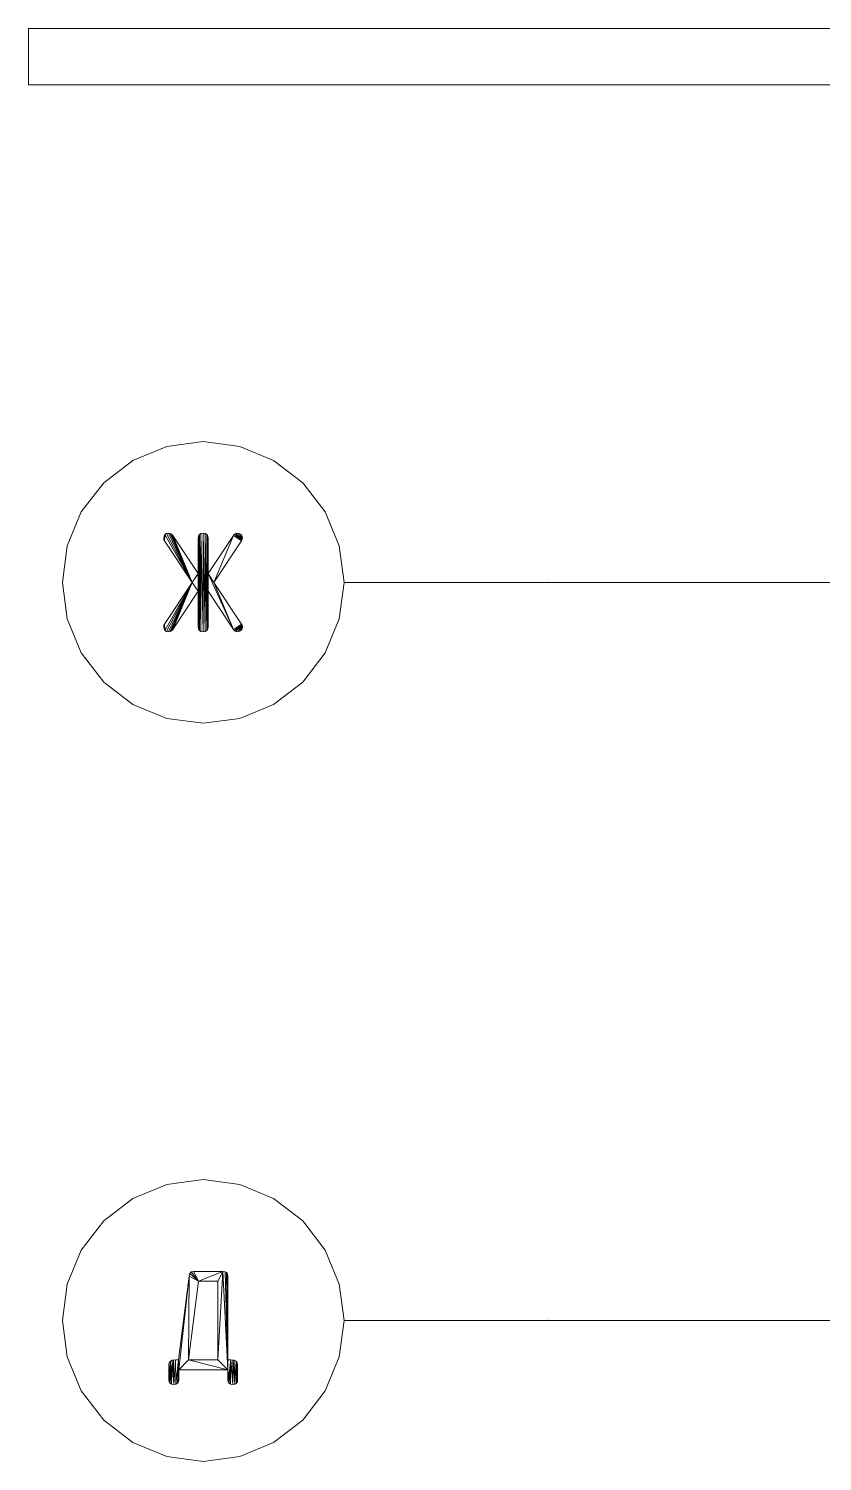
# Model space of a CAD drawing. Header units: millimetres. Extents: x 1039 to 86168, y -97507 to 20336.
# Drawn here: x 1039 to 3858, y 15251 to 20336 of the extents above; entities that cross this region are included whole.
import ezdxf

# ---------------------------------------------------------------- set-up
doc = ezdxf.new("R2010")
doc.units = ezdxf.units.MM
doc.header["$MEASUREMENT"] = 0
doc.layers.add('Элемент Модели - Оси', color=7, linetype='Continuous')
doc.layers.add('Элемент Модели - Оси_Ном._пера__1', color=7, linetype='Continuous', lineweight=15)
doc.layers.add('Элемент Модели - Оси_Ном._пера__7', color=7, linetype='Continuous', lineweight=15)

# ---------------------------------------------------------------- blocks, each defined once
blk = doc.blocks.new('Объект_25FE8F70-CF6D-4DD6-9861-79D9670D0A17')
at = {"layer": 'Элемент Модели - Оси_Ном._пера__1', "color": 7, "lineweight": 15}
for p, q in [((2159, 15750.8), (2879.8, 15750.8)), ((2879.8, 15750.8), (13587.9, 15750.8))]:
    blk.add_line(p, q, dxfattribs=at)
blk.add_point((2879.8, 15750.8), dxfattribs=at)
at = {"layer": 'Элемент Модели - Оси_Ном._пера__7', "color": 7, "lineweight": 15}
for p, q in [((1409, 16183.8), (1529.6, 16233.7)), ((1529.6, 16233.7), (1659, 16250.8)), ((1659, 16250.8), (1788.4, 16233.7)), ((1788.4, 16233.7), (1909, 16183.8)), ((1305.5, 16104.3), (1409, 16183.8)), ((1909, 16183.8), (2012.6, 16104.3)), ((1226, 16000.8), (1305.5, 16104.3)), ((2012.6, 16104.3), (2092.1, 16000.8)), ((1176.1, 15880.2), (1226, 16000.8)), ((2092.1, 16000.8), (2142, 15880.2)), ((1159, 15750.8), (1176.1, 15880.2)), ((2142, 15880.2), (2159, 15750.8)), ((1176.1, 15621.4), (1159, 15750.8)), ((2159, 15750.8), (2142, 15621.4)), ((2159, 15750.8), (2142, 15621.4)), ((1226, 15500.8), (1176.1, 15621.4)), ((2142, 15621.4), (2092.1, 15500.8)), ((2142, 15621.4), (2092.1, 15500.8)), ((1305.5, 15397.2), (1226, 15500.8)), ((2092.1, 15500.8), (2012.6, 15397.2)), ((2092.1, 15500.8), (2012.6, 15397.2)), ((1409, 15317.8), (1305.5, 15397.2)), ((2012.6, 15397.2), (1909, 15317.8)), ((1529.6, 15267.8), (1409, 15317.8)), ((1909, 15317.8), (1788.4, 15267.8)), ((1659, 15250.8), (1529.6, 15267.8)), ((1788.4, 15267.8), (1659, 15250.8))]:
    blk.add_line(p, q, dxfattribs=at)
at = {"layer": 'Элемент Модели - Оси', "lineweight": 0}
mesh = blk.add_polyface(dxfattribs=at)
corners = [(1746.3, 15610.7), (1757.1, 15610.6), (1764.6, 15610.3), (1769.1, 15609.7), (1775.8, 15606.4), (1779.9, 15601), (1781.2, 15593.3), (1781.2, 15540.9), (1780.2, 15533.3), (1776.9, 15527.8), (1771.4, 15524.6), (1763.8, 15523.5), (1756.1, 15524.6), (1750.7, 15527.8), (1747.4, 15533.3), (1746.3, 15540.9), (1746.3, 15575.8), (1571.8, 15575.8), (1571.8, 15540.9), (1570.7, 15533.3), (1567.4, 15527.8), (1562, 15524.6), (1554.3, 15523.5), (1546.7, 15524.6), (1541.2, 15527.8), (1537.9, 15533.3), (1536.8, 15540.9), (1536.8, 15593.3), (1538.2, 15601), (1542.2, 15606.5), (1549, 15609.7), (1553.4, 15610.3), (1560.9, 15610.7), (1571.5, 15610.8), (1608.8, 15908.7), (1611.5, 15917.8), (1616.6, 15923.2), (1624.1, 15925.1), (1728.8, 15925.1), (1736.5, 15924), (1741.9, 15920.7), (1745.2, 15915.2), (1746.3, 15907.6), (1711.3, 15610.7), (1711.3, 15890.1), (1641.7, 15890.1), (1606.7, 15610.7)]
mesh.append_faces([[corners[k] for k in face] for face in [(27, 25, 26)]], dxfattribs={"vtx0": -1, "color": 1})
mesh.append_faces([[corners[k] for k in face] for face in [(43, 38, 16), (34, 46, 17)]], dxfattribs={"vtx0": -1, "vtx1": -1, "vtx2": -1, "color": 1})
mesh.append_faces([[corners[k] for k in face] for face in [(5, 8, 9), (4, 9, 10), (2, 10, 11), (1, 11, 12), (1, 12, 13), (1, 13, 14), (0, 14, 15), (0, 15, 16), (38, 44, 45), (34, 45, 46), (46, 16, 17), (33, 17, 18), (33, 18, 19), (33, 19, 20), (33, 20, 21), (32, 21, 22), (30, 22, 23), (29, 23, 24), (28, 24, 25)]], dxfattribs={"vtx0": -1, "vtx2": -1, "color": 1})
mesh.append_faces([[corners[k] for k in face] for face in [(5, 6, 8), (4, 5, 9), (3, 4, 10), (2, 3, 10), (1, 2, 11), (0, 1, 14), (42, 0, 16), (41, 42, 16), (40, 41, 16), (39, 40, 16), (38, 39, 16), (43, 44, 38), (37, 38, 45), (36, 37, 45), (35, 36, 45), (34, 35, 45), (46, 43, 16), (33, 34, 17), (32, 33, 21), (31, 32, 22), (30, 31, 22), (29, 30, 23), (28, 29, 24), (27, 28, 25)]], dxfattribs={"vtx1": -1, "vtx2": -1, "color": 1})
mesh.append_faces([[corners[k] for k in face] for face in [(6, 7, 8)]], dxfattribs={"vtx2": -1, "color": 1})
blk = doc.blocks.new('Объект_5377EB39-D84D-4404-863C-C9663031A9DA')
at = {"layer": 'Элемент Модели - Оси_Ном._пера__1', "color": 7, "lineweight": 15}
for p, q in [((2159, 18370.8), (2879.8, 18370.8)), ((2879.8, 18370.8), (13587.9, 18370.8))]:
    blk.add_line(p, q, dxfattribs=at)
blk.add_point((2879.8, 18370.8), dxfattribs=at)
at = {"layer": 'Элемент Модели - Оси_Ном._пера__7', "color": 7, "lineweight": 15}
for p, q in [((1529.6, 18853.7), (1659, 18870.8)), ((1659, 18870.8), (1788.4, 18853.7)), ((1409, 18803.8), (1529.6, 18853.7)), ((1788.4, 18853.7), (1909, 18803.8)), ((1305.5, 18724.3), (1409, 18803.8)), ((1909, 18803.8), (2012.6, 18724.3)), ((1226, 18620.8), (1305.5, 18724.3)), ((2012.6, 18724.3), (2092.1, 18620.8)), ((1176.1, 18500.2), (1226, 18620.8)), ((2092.1, 18620.8), (2142, 18500.2)), ((1159, 18370.8), (1176.1, 18500.2)), ((2142, 18500.2), (2159, 18370.8)), ((1176.1, 18241.4), (1159, 18370.8)), ((2159, 18370.8), (2142, 18241.4)), ((2159, 18370.8), (2142, 18241.4)), ((1226, 18120.8), (1176.1, 18241.4)), ((2142, 18241.4), (2092.1, 18120.8)), ((2142, 18241.4), (2092.1, 18120.8)), ((1305.5, 18017.2), (1226, 18120.8)), ((2092.1, 18120.8), (2012.6, 18017.2)), ((2092.1, 18120.8), (2012.6, 18017.2)), ((1409, 17937.8), (1305.5, 18017.2)), ((2012.6, 18017.2), (1909, 17937.8)), ((1529.6, 17887.8), (1409, 17937.8)), ((1909, 17937.8), (1788.4, 17887.8)), ((1659, 17870.8), (1529.6, 17887.8)), ((1788.4, 17887.8), (1659, 17870.8))]:
    blk.add_line(p, q, dxfattribs=at)
at = {"layer": 'Элемент Модели - Оси', "lineweight": 0}
mesh = blk.add_polyface(dxfattribs=at)
corners = [(1641, 18339.1), (1550.7, 18203.5), (1546.8, 18199.2), (1541.9, 18196.6), (1535.9, 18195.8), (1528.4, 18196.9), (1523.1, 18200.3), (1519.8, 18206), (1518.8, 18214), (1519.5, 18218.5), (1521.7, 18223), (1619.9, 18370.4), (1521.7, 18517.8), (1519.5, 18522.3), (1518.8, 18527), (1519.8, 18534.9), (1523.1, 18540.5), (1528.5, 18543.9), (1536.1, 18545.1), (1541.7, 18544.2), (1546.5, 18541.6), (1550.5, 18537.2), (1641, 18401.8), (1641, 18527.5), (1642.1, 18535.2), (1645.3, 18540.7), (1650.8, 18544), (1658.5, 18545.1), (1666.1, 18544), (1671.6, 18540.7), (1674.8, 18535.2), (1675.9, 18527.6), (1675.9, 18402.2), (1766.3, 18537.3), (1770.3, 18541.6), (1775.2, 18544.2), (1781, 18545.1), (1787.6, 18543.7), (1793.1, 18539.8), (1796.9, 18534.1), (1798.1, 18527.5), (1797.4, 18522.5), (1795.3, 18517.8), (1697.1, 18370.4), (1795.3, 18223), (1797.4, 18218.4), (1798.1, 18213.5), (1796.9, 18206.8), (1793.3, 18201.1), (1787.8, 18197.1), (1781.3, 18195.8), (1775.2, 18196.6), (1770.2, 18199.2), (1766.3, 18203.5), (1675.9, 18339.2), (1675.9, 18213.3), (1674.8, 18205.6), (1671.6, 18200.2), (1666.1, 18196.9), (1658.5, 18195.8), (1650.8, 18196.9), (1645.3, 18200.1), (1642.1, 18205.6), (1641, 18213.3)]
mesh.append_faces([[corners[k] for k in face] for face in [(32, 43, 53), (22, 0, 11)]], dxfattribs={"vtx0": -1, "vtx1": -1, "vtx2": -1, "color": 1})
mesh.append_faces([[corners[k] for k in face] for face in [(39, 41, 42), (44, 47, 48), (44, 48, 49), (44, 49, 50), (44, 50, 51), (44, 51, 52), (44, 52, 53), (33, 42, 43), (32, 53, 54), (30, 54, 55), (30, 55, 56), (29, 56, 57), (28, 57, 58), (27, 58, 59), (26, 59, 60), (25, 60, 61), (24, 61, 62), (22, 62, 63), (11, 0, 1), (11, 1, 2), (11, 2, 3), (11, 3, 4), (11, 4, 5), (11, 5, 6), (16, 11, 12), (10, 6, 7), (15, 12, 13)]], dxfattribs={"vtx0": -1, "vtx2": -1, "color": 1})
mesh.append_faces([[corners[k] for k in face] for face in [(14, 15, 13), (8, 9, 7)]], dxfattribs={"vtx1": -1, "color": 1})
mesh.append_faces([[corners[k] for k in face] for face in [(44, 45, 47), (38, 39, 42), (37, 38, 42), (36, 37, 42), (35, 36, 42), (34, 35, 42), (33, 34, 42), (43, 44, 53), (32, 33, 43), (30, 31, 54), (29, 30, 56), (28, 29, 57), (27, 28, 58), (26, 27, 59), (25, 26, 60), (24, 25, 61), (23, 24, 62), (22, 23, 62), (21, 22, 11), (20, 21, 11), (19, 20, 11), (18, 19, 11), (17, 18, 11), (16, 17, 11), (10, 11, 6), (15, 16, 12), (9, 10, 7)]], dxfattribs={"vtx1": -1, "vtx2": -1, "color": 1})
mesh.append_faces([[corners[k] for k in face] for face in [(45, 46, 47), (39, 40, 41)]], dxfattribs={"vtx2": -1, "color": 1})
blk = doc.blocks.new('Сегмент Балки_6E8324B5-FC56-4E9E-8F4B-62C0EC881D71')
at = {"lineweight": 0}
mesh = blk.add_polyface(dxfattribs=at)
corners = [(1038.9, 20336.4, -363.4), (14247.5, 20336.4, -363.4), (14247.5, 20136.4, -363.4), (1038.9, 20136.4, -363.4), (1038.9, 20336.4, -163.4), (14247.5, 20336.4, -163.4), (14247.5, 20136.4, -163.4), (1038.9, 20136.4, -163.4)]
mesh.append_faces([[corners[k] for k in face] for face in [(0, 1, 2, 3), (4, 5, 1, 0), (2, 1, 5, 6), (3, 2, 6, 7), (4, 0, 3, 7), (7, 6, 5, 4)]], dxfattribs={"color": 13})

msp = doc.modelspace()

# ---------------------------------------------------------------- block references
at = {"linetype": 'Continuous', "lineweight": 0}
msp.add_blockref('Сегмент Балки_6E8324B5-FC56-4E9E-8F4B-62C0EC881D71', (0, 0), dxfattribs=at)
at = {"layer": 'Элемент Модели - Оси', "color": 8, "linetype": 'Continuous', "lineweight": 15}
for name in ['Объект_5377EB39-D84D-4404-863C-C9663031A9DA', 'Объект_25FE8F70-CF6D-4DD6-9861-79D9670D0A17']:
    msp.add_blockref(name, (0, 0), dxfattribs=at)

doc.saveas('drawing.dxf')
